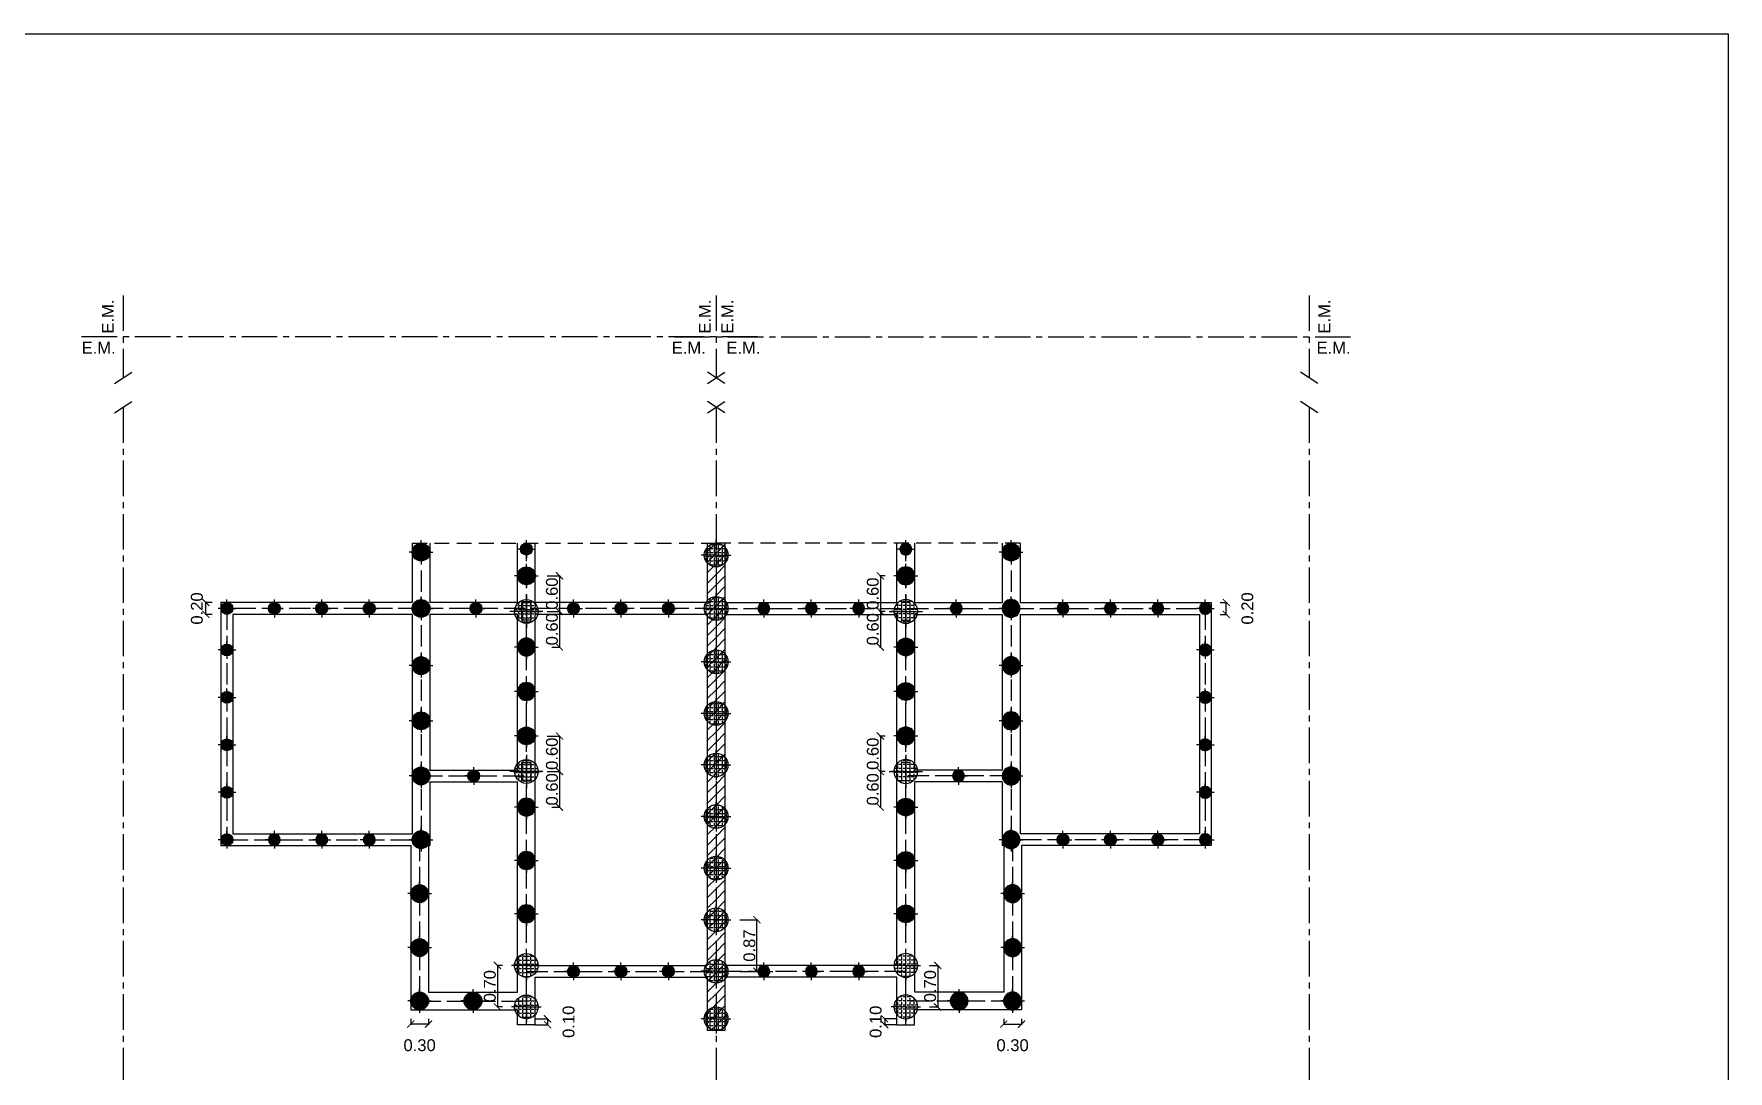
# Model space of a CAD drawing. Header units: millimetres. Extents: x 141 to 456, y -20 to 129.
# Drawn here: x 241.87 to 270.44, y 70.04 to 87.53 of the extents above; entities that cross this region are included whole.
import ezdxf

# ---------------------------------------------------------------- set-up
doc = ezdxf.new("R2010")
doc.units = ezdxf.units.MM
doc.header["$LTSCALE"] = 0.1
doc.header["$MEASUREMENT"] = 0
doc.header["$PDMODE"] = 3
doc.header["$PDSIZE"] = 0.1
for name, pattern in [('ACAD_ISO02W100', [15, 12, -3]), ('ACAD_ISO04W100', [30, 24, -3, 0, -3]), ('TRAZOS2', [0.375, 0.25, -0.125])]:
    doc.linetypes.add(name, pattern=pattern)
doc.layers.get('DEFPOINTS').update_dxf_attribs({"color": 1})
for name, color, linetype in [('11.Ejes', 1, 'ACAD_ISO04W100'), ('armadura', 10, 'Continuous'), ('Cotas', 1, 'Continuous'), ('EJES', 6, 'Continuous'), ('Equipamiento', 7, 'Continuous'), ('Funadciones', 7, 'Continuous'), ('FUNDACIONES-COTAS', 3, 'Continuous'), ('Muros', 7, 'Continuous'), ('POLILINEA SUP', 150, 'Continuous'), ('Textos', 7, 'Continuous'), ('vigas de encadenado', 2, 'Continuous')]:
    doc.layers.add(name, color=color, linetype=linetype)
doc.layers.add('CONT_MURO', color=3, linetype='Continuous', lineweight=0)
doc.layers.add('SOMBRA', color=1, linetype='Continuous', lineweight=0)
doc.styles.add('Arial20', font='arial.ttf', dxfattribs={"height": 0.2})
doc.styles.add('Diego', font='arial.ttf')
doc.dimstyles.new('COTA-1-100', dxfattribs={"dimtxt": 0.2, "dimasz": 0.12, "dimexe": 0.012, "dimexo": 0.15, "dimgap": 0.025, "dimtad": 1, "dimzin": 0, "dimdsep": 46, "dimtxsty": 'Arial20', "dimblk1": 'ARCHTICK', "dimblk2": 'ARCHTICK', "dimsah": 1, "dimcen": 0.09, "dimclrd": 256, "dimclre": 256, "dimclrt": 256, "dimazin": 0, "dimtfac": 1, "dimtofl": 0, "dimtmove": 2, "dimatfit": 3, "dimldrblk": 'ARCHTICK', "dimfxl": 1, "dimtolj": 1, "dimtzin": 0, "dimarcsym": 0})
pattern_1 = [(45, (40.0391, -62.08394), (-0.08838835, 0.08838835), [])]

# ---------------------------------------------------------------- blocks, each defined once
blk = doc.blocks.new('PILOTIN')
at = {"layer": 'Funadciones'}
blk.add_hatch(color=1, dxfattribs=at).paths.add_polyline_path([(231.332, 120.183, 1), (231.132, 120.183, 1)])
at = {"layer": '11.Ejes', "ltscale": 0.5}
for q in [(231.232, 120.333), (231.082, 120.183), (231.382, 120.183), (231.232, 120.033)]:
    blk.add_line((231.232, 120.183), q, dxfattribs=at)
at = {"layer": 'Funadciones', "color": 1}
blk.add_circle((231.232, 120.183), 0.1, dxfattribs=at)
blk = doc.blocks.new('30')
at = {"layer": 'Funadciones', "true_color": 0x25cb67}
h = blk.add_hatch(dxfattribs=at)
h.set_pattern_fill('ANSI31', color=112, scale=0.15, angle=45, style=0)
edge = h.paths.add_edge_path()
edge.add_arc((245.084, 72.759), 0.15, 0, 360)
at = {"layer": '11.Ejes', "color": 112, "ltscale": 0.5, "true_color": 0x25cb67}
for q in [(245.084, 72.959), (244.884, 72.759), (245.284, 72.759), (245.084, 72.559)]:
    blk.add_line((245.084, 72.759), q, dxfattribs=at)
at = {"layer": 'Funadciones', "color": 112, "true_color": 0x25cb67}
blk.add_circle((245.084, 72.759), 0.15, dxfattribs=at)
blk = doc.blocks.new('40')
at = {"layer": 'Funadciones'}
h = blk.add_hatch(dxfattribs=at)
h.set_pattern_fill('ANGLE', color=1, scale=0.25, style=0)
h.set_pattern_definition([(0, (0, 0), (0, 0.06875), [0.05, -0.01875]), (90, (0, 0), (-0.06875, 4e-18), [0.05, -0.01875])])
edge = h.paths.add_edge_path()
edge.add_arc((247.391, 79.356), 0.2, 0, 360)
at = {"layer": '11.Ejes', "color": 1, "ltscale": 0.5}
for q in [(247.391, 79.606), (247.141, 79.356), (247.641, 79.356), (247.391, 79.106)]:
    blk.add_line((247.391, 79.356), q, dxfattribs=at)
at = {"layer": 'Funadciones', "color": 1}
blk.add_circle((247.391, 79.356), 0.2, dxfattribs=at)
blk = doc.blocks.new('_ARCHTICK')
at = {"color": 0, "linetype": 'ByBlock', "const_width": 0.15}
blk.add_lwpolyline([(-0.5, -0.5), (0.5, 0.5)], dxfattribs=at)
blk = doc.blocks.new('*D324')
at = {"layer": 'DEFPOINTS', "color": 0, "transparency": 16777216}
for p in [(256.373, 78.394), (256.143, 77.794), (256.373, 77.794)]:
    blk.add_point(p, dxfattribs=at)
at = {"layer": 'FUNDACIONES-COTAS', "lineweight": -2, "transparency": 16777216}
for p, q in [((256.223, 78.394), (256.131, 78.394)), ((256.143, 78.394), (256.143, 77.794)), ((256.223, 77.794), (256.131, 77.794))]:
    blk.add_line(p, q, dxfattribs=at)
at = {"layer": 'FUNDACIONES-COTAS', "lineweight": -2, "transparency": 16777216, "xscale": 0.12, "yscale": 0.12, "zscale": 0.12}
for p, rotation in [((256.143, 78.394), 90), ((256.143, 77.794), 270)]:
    blk.add_blockref('_ARCHTICK', p, dxfattribs=dict(at, rotation=rotation))
at = {"layer": 'FUNDACIONES-COTAS', "transparency": 16777216, "insert": (256.016, 78.094), "char_height": 0.2, "attachment_point": 5, "rotation": 90, "style": 'Arial20'}
blk.add_mtext('\\A1;0.60', dxfattribs=at)
blk = doc.blocks.new('*D325')
at = {"layer": 'DEFPOINTS', "color": 0, "transparency": 16777216}
for p in [(256.293, 77.794), (256.143, 77.194), (256.293, 77.194)]:
    blk.add_point(p, dxfattribs=at)
at = {"layer": 'FUNDACIONES-COTAS', "lineweight": -2, "transparency": 16777216}
for p, q in [((256.143, 77.794), (256.131, 77.794)), ((256.143, 77.794), (256.143, 77.194)), ((256.143, 77.194), (256.131, 77.194))]:
    blk.add_line(p, q, dxfattribs=at)
at = {"layer": 'FUNDACIONES-COTAS', "lineweight": -2, "transparency": 16777216, "xscale": 0.12, "yscale": 0.12, "zscale": 0.12}
for p, rotation in [((256.143, 77.794), 90), ((256.143, 77.194), 270)]:
    blk.add_blockref('_ARCHTICK', p, dxfattribs=dict(at, rotation=rotation))
at = {"layer": 'FUNDACIONES-COTAS', "transparency": 16777216, "insert": (256.016, 77.494), "char_height": 0.2, "attachment_point": 5, "rotation": 90, "style": 'Arial20'}
blk.add_mtext('\\A1;0.60', dxfattribs=at)
blk = doc.blocks.new('*D326')
at = {"layer": 'DEFPOINTS', "color": 0, "transparency": 16777216}
for p in [(256.373, 75.693), (256.143, 75.094), (256.373, 75.094)]:
    blk.add_point(p, dxfattribs=at)
at = {"layer": 'FUNDACIONES-COTAS', "lineweight": -2, "transparency": 16777216}
for p, q in [((256.223, 75.693), (256.131, 75.693)), ((256.143, 75.693), (256.143, 75.094)), ((256.223, 75.094), (256.131, 75.094))]:
    blk.add_line(p, q, dxfattribs=at)
at = {"layer": 'FUNDACIONES-COTAS', "lineweight": -2, "transparency": 16777216, "xscale": 0.12, "yscale": 0.12, "zscale": 0.12}
for p, rotation in [((256.143, 75.693), 90), ((256.143, 75.094), 270)]:
    blk.add_blockref('_ARCHTICK', p, dxfattribs=dict(at, rotation=rotation))
at = {"layer": 'FUNDACIONES-COTAS', "transparency": 16777216, "insert": (256.016, 75.394), "char_height": 0.2, "attachment_point": 5, "rotation": 90, "style": 'Arial20'}
blk.add_mtext('\\A1;0.60', dxfattribs=at)
blk = doc.blocks.new('*D327')
at = {"layer": 'DEFPOINTS', "color": 0, "transparency": 16777216}
for p in [(256.293, 75.094), (256.143, 74.494), (256.293, 74.494)]:
    blk.add_point(p, dxfattribs=at)
at = {"layer": 'FUNDACIONES-COTAS', "lineweight": -2, "transparency": 16777216}
for p, q in [((256.143, 75.094), (256.131, 75.094)), ((256.143, 75.094), (256.143, 74.494)), ((256.143, 74.494), (256.131, 74.494))]:
    blk.add_line(p, q, dxfattribs=at)
at = {"layer": 'FUNDACIONES-COTAS', "lineweight": -2, "transparency": 16777216, "xscale": 0.12, "yscale": 0.12, "zscale": 0.12}
for p, rotation in [((256.143, 75.094), 90), ((256.143, 74.494), 270)]:
    blk.add_blockref('_ARCHTICK', p, dxfattribs=dict(at, rotation=rotation))
at = {"layer": 'FUNDACIONES-COTAS', "transparency": 16777216, "insert": (256.016, 74.794), "char_height": 0.2, "attachment_point": 5, "rotation": 90, "style": 'Arial20'}
blk.add_mtext('\\A1;0.60', dxfattribs=at)
blk = doc.blocks.new('*D329')
at = {"layer": 'DEFPOINTS', "color": 0, "transparency": 16777216}
for p in [(256.823, 71.824), (256.823, 71.124), (257.11, 71.124)]:
    blk.add_point(p, dxfattribs=at)
at = {"layer": 'FUNDACIONES-COTAS', "lineweight": -2, "transparency": 16777216}
for p, q in [((256.973, 71.824), (257.122, 71.824)), ((257.11, 71.824), (257.11, 71.124)), ((256.973, 71.124), (257.122, 71.124))]:
    blk.add_line(p, q, dxfattribs=at)
at = {"layer": 'FUNDACIONES-COTAS', "lineweight": -2, "transparency": 16777216, "xscale": 0.12, "yscale": 0.12, "zscale": 0.12}
for p, rotation in [((257.11, 71.824), 90), ((257.11, 71.124), 270)]:
    blk.add_blockref('_ARCHTICK', p, dxfattribs=dict(at, rotation=rotation))
at = {"layer": 'FUNDACIONES-COTAS', "transparency": 16777216, "insert": (256.983, 71.474), "char_height": 0.2, "attachment_point": 5, "rotation": 90, "style": 'Arial20'}
blk.add_mtext('\\A1;0.70', dxfattribs=at)
blk = doc.blocks.new('*D330')
at = {"layer": 'DEFPOINTS', "color": 0, "transparency": 16777216}
for p in [(253.623, 72.594), (254.062, 72.594), (253.623, 71.724)]:
    blk.add_point(p, dxfattribs=at)
at = {"layer": 'FUNDACIONES-COTAS', "lineweight": -2, "transparency": 16777216}
for p, q in [((253.773, 72.594), (254.074, 72.594)), ((254.062, 71.724), (254.062, 72.594)), ((253.773, 71.724), (254.074, 71.724))]:
    blk.add_line(p, q, dxfattribs=at)
at = {"layer": 'FUNDACIONES-COTAS', "lineweight": -2, "transparency": 16777216, "xscale": 0.12, "yscale": 0.12, "zscale": 0.12}
for p, rotation in [((254.062, 72.594), 90), ((254.062, 71.724), 270)]:
    blk.add_blockref('_ARCHTICK', p, dxfattribs=dict(at, rotation=rotation))
at = {"layer": 'FUNDACIONES-COTAS', "transparency": 16777216, "insert": (253.935, 72.159), "char_height": 0.2, "attachment_point": 5, "rotation": 90, "style": 'Arial20'}
blk.add_mtext('\\A1;0.87', dxfattribs=at)
blk = doc.blocks.new('*D331')
at = {"layer": 'DEFPOINTS', "color": 0, "transparency": 16777216}
for p in [(256.572, 70.924), (256.216, 70.824), (256.572, 70.824)]:
    blk.add_point(p, dxfattribs=at)
at = {"layer": 'FUNDACIONES-COTAS', "lineweight": -2, "transparency": 16777216}
for p, q in [((256.422, 70.924), (256.204, 70.924)), ((256.216, 70.924), (256.216, 70.824)), ((256.422, 70.824), (256.204, 70.824))]:
    blk.add_line(p, q, dxfattribs=at)
at = {"layer": 'FUNDACIONES-COTAS', "lineweight": -2, "transparency": 16777216, "xscale": 0.12, "yscale": 0.12, "zscale": 0.12}
for p, rotation in [((256.216, 70.924), 90), ((256.216, 70.824), 270)]:
    blk.add_blockref('_ARCHTICK', p, dxfattribs=dict(at, rotation=rotation))
at = {"layer": 'FUNDACIONES-COTAS', "transparency": 16777216, "insert": (256.064, 70.874), "char_height": 0.2, "attachment_point": 5, "rotation": 90, "style": 'Arial20'}
blk.add_mtext('\\A1;0.10', dxfattribs=at)
blk = doc.blocks.new('*D356')
at = {"layer": 'DEFPOINTS', "color": 0, "transparency": 16777216}
for p in [(244.768, 77.944), (245.023, 77.944), (245.023, 77.744)]:
    blk.add_point(p, dxfattribs=at)
at = {"layer": 'FUNDACIONES-COTAS', "lineweight": -2, "transparency": 16777216}
for p, q in [((244.873, 77.944), (244.756, 77.944)), ((244.873, 77.744), (244.756, 77.744)), ((244.768, 77.744), (244.768, 77.944))]:
    blk.add_line(p, q, dxfattribs=at)
at = {"layer": 'FUNDACIONES-COTAS', "lineweight": -2, "transparency": 16777216, "xscale": 0.12, "yscale": 0.12, "zscale": 0.12}
for p, rotation in [((244.768, 77.944), 90), ((244.768, 77.744), 270)]:
    blk.add_blockref('_ARCHTICK', p, dxfattribs=dict(at, rotation=rotation))
at = {"layer": 'FUNDACIONES-COTAS', "transparency": 16777216, "insert": (244.617, 77.844), "char_height": 0.2, "attachment_point": 5, "rotation": 90, "style": 'Arial20'}
blk.add_mtext('\\A1;0.20', dxfattribs=at)
blk = doc.blocks.new('*D357')
at = {"layer": 'DEFPOINTS', "color": 0, "transparency": 16777216}
for p in [(248.223, 71.074), (248.523, 71.074), (248.223, 70.834)]:
    blk.add_point(p, dxfattribs=at)
at = {"layer": 'FUNDACIONES-COTAS', "lineweight": -2, "transparency": 16777216}
for p, q in [((248.223, 70.924), (248.223, 70.822)), ((248.523, 70.924), (248.523, 70.822)), ((248.523, 70.834), (248.223, 70.834))]:
    blk.add_line(p, q, dxfattribs=at)
at = {"layer": 'FUNDACIONES-COTAS', "lineweight": -2, "transparency": 16777216, "xscale": 0.12, "yscale": 0.12, "zscale": 0.12, "rotation": 180}
blk.add_blockref('_ARCHTICK', (248.223, 70.834), dxfattribs=at)
at = {"layer": 'FUNDACIONES-COTAS', "lineweight": -2, "transparency": 16777216, "xscale": 0.12, "yscale": 0.12, "zscale": 0.12}
blk.add_blockref('_ARCHTICK', (248.523, 70.834), dxfattribs=at)
at = {"layer": 'FUNDACIONES-COTAS', "transparency": 16777216, "insert": (248.373, 70.478), "char_height": 0.2, "attachment_point": 5, "style": 'Arial20'}
blk.add_mtext('\\A1;0.30', dxfattribs=at)
blk = doc.blocks.new('*D358')
at = {"layer": 'DEFPOINTS', "color": 0, "transparency": 16777216}
for p in [(261.723, 77.944), (261.723, 77.744), (261.977, 77.944)]:
    blk.add_point(p, dxfattribs=at)
at = {"layer": 'FUNDACIONES-COTAS', "lineweight": -2, "transparency": 16777216}
for p, q in [((261.873, 77.944), (261.989, 77.944)), ((261.873, 77.744), (261.989, 77.744)), ((261.977, 77.744), (261.977, 77.944))]:
    blk.add_line(p, q, dxfattribs=at)
at = {"layer": 'FUNDACIONES-COTAS', "lineweight": -2, "transparency": 16777216, "xscale": 0.12, "yscale": 0.12, "zscale": 0.12}
for p, rotation in [((261.977, 77.944), 90), ((261.977, 77.744), 270)]:
    blk.add_blockref('_ARCHTICK', p, dxfattribs=dict(at, rotation=rotation))
at = {"layer": 'FUNDACIONES-COTAS', "transparency": 16777216, "insert": (262.333, 77.844), "char_height": 0.2, "attachment_point": 5, "rotation": 90, "style": 'Arial20'}
blk.add_mtext('\\A1;0.20', dxfattribs=at)
blk = doc.blocks.new('*D359')
at = {"layer": 'DEFPOINTS', "color": 0, "transparency": 16777216}
for p in [(258.223, 71.074), (258.523, 71.074), (258.523, 70.834)]:
    blk.add_point(p, dxfattribs=at)
at = {"layer": 'FUNDACIONES-COTAS', "lineweight": -2, "transparency": 16777216}
for p, q in [((258.223, 70.924), (258.223, 70.822)), ((258.523, 70.924), (258.523, 70.822)), ((258.223, 70.834), (258.523, 70.834))]:
    blk.add_line(p, q, dxfattribs=at)
at = {"layer": 'FUNDACIONES-COTAS', "lineweight": -2, "transparency": 16777216, "xscale": 0.12, "yscale": 0.12, "zscale": 0.12}
for p, rotation in [((258.223, 70.834), 180.0000000001049), ((258.523, 70.834), 1.048819711759409e-10)]:
    blk.add_blockref('_ARCHTICK', p, dxfattribs=dict(at, rotation=rotation))
at = {"layer": 'FUNDACIONES-COTAS', "transparency": 16777216, "insert": (258.373, 70.478), "char_height": 0.2, "attachment_point": 5, "style": 'Arial20'}
blk.add_mtext('\\A1;0.30', dxfattribs=at)
blk = doc.blocks.new('*D361')
at = {"layer": 'DEFPOINTS', "color": 0, "transparency": 16777216}
for p in [(250.373, 78.394), (250.373, 77.794), (250.732, 77.794)]:
    blk.add_point(p, dxfattribs=at)
at = {"layer": 'FUNDACIONES-COTAS', "lineweight": -2, "transparency": 16777216}
for p, q in [((250.523, 78.394), (250.744, 78.394)), ((250.732, 78.394), (250.732, 77.794)), ((250.523, 77.794), (250.744, 77.794))]:
    blk.add_line(p, q, dxfattribs=at)
at = {"layer": 'FUNDACIONES-COTAS', "lineweight": -2, "transparency": 16777216, "xscale": 0.12, "yscale": 0.12, "zscale": 0.12}
for p, rotation in [((250.732, 78.394), 90), ((250.732, 77.794), 270)]:
    blk.add_blockref('_ARCHTICK', p, dxfattribs=dict(at, rotation=rotation))
at = {"layer": 'FUNDACIONES-COTAS', "transparency": 16777216, "insert": (250.605, 78.094), "char_height": 0.2, "attachment_point": 5, "rotation": 90, "style": 'Arial20'}
blk.add_mtext('\\A1;0.60', dxfattribs=at)
blk = doc.blocks.new('*D362')
at = {"layer": 'DEFPOINTS', "color": 0, "transparency": 16777216}
for p in [(250.453, 77.794), (250.453, 77.194), (250.732, 77.194)]:
    blk.add_point(p, dxfattribs=at)
at = {"layer": 'FUNDACIONES-COTAS', "lineweight": -2, "transparency": 16777216}
for p, q in [((250.603, 77.794), (250.744, 77.794)), ((250.732, 77.794), (250.732, 77.194)), ((250.603, 77.194), (250.744, 77.194))]:
    blk.add_line(p, q, dxfattribs=at)
at = {"layer": 'FUNDACIONES-COTAS', "lineweight": -2, "transparency": 16777216, "xscale": 0.12, "yscale": 0.12, "zscale": 0.12}
for p, rotation in [((250.732, 77.794), 90), ((250.732, 77.194), 270)]:
    blk.add_blockref('_ARCHTICK', p, dxfattribs=dict(at, rotation=rotation))
at = {"layer": 'FUNDACIONES-COTAS', "transparency": 16777216, "insert": (250.605, 77.494), "char_height": 0.2, "attachment_point": 5, "rotation": 90, "style": 'Arial20'}
blk.add_mtext('\\A1;0.60', dxfattribs=at)
blk = doc.blocks.new('*D360')
at = {"layer": 'DEFPOINTS', "color": 0, "transparency": 16777216}
for p in [(250.373, 75.693), (250.373, 75.094), (250.732, 75.094)]:
    blk.add_point(p, dxfattribs=at)
at = {"layer": 'FUNDACIONES-COTAS', "lineweight": -2, "transparency": 16777216}
for p, q in [((250.523, 75.693), (250.744, 75.693)), ((250.732, 75.693), (250.732, 75.094)), ((250.523, 75.094), (250.744, 75.094))]:
    blk.add_line(p, q, dxfattribs=at)
at = {"layer": 'FUNDACIONES-COTAS', "lineweight": -2, "transparency": 16777216, "xscale": 0.12, "yscale": 0.12, "zscale": 0.12}
for p, rotation in [((250.732, 75.693), 90), ((250.732, 75.094), 270)]:
    blk.add_blockref('_ARCHTICK', p, dxfattribs=dict(at, rotation=rotation))
at = {"layer": 'FUNDACIONES-COTAS', "transparency": 16777216, "insert": (250.605, 75.394), "char_height": 0.2, "attachment_point": 5, "rotation": 90, "style": 'Arial20'}
blk.add_mtext('\\A1;0.60', dxfattribs=at)
blk = doc.blocks.new('*D365')
at = {"layer": 'DEFPOINTS', "color": 0, "transparency": 16777216}
for p in [(250.453, 75.094), (250.453, 74.494), (250.732, 74.494)]:
    blk.add_point(p, dxfattribs=at)
at = {"layer": 'FUNDACIONES-COTAS', "lineweight": -2, "transparency": 16777216}
for p, q in [((250.603, 75.094), (250.744, 75.094)), ((250.732, 75.094), (250.732, 74.494)), ((250.603, 74.494), (250.744, 74.494))]:
    blk.add_line(p, q, dxfattribs=at)
at = {"layer": 'FUNDACIONES-COTAS', "lineweight": -2, "transparency": 16777216, "xscale": 0.12, "yscale": 0.12, "zscale": 0.12}
for p, rotation in [((250.732, 75.094), 90), ((250.732, 74.494), 270)]:
    blk.add_blockref('_ARCHTICK', p, dxfattribs=dict(at, rotation=rotation))
at = {"layer": 'FUNDACIONES-COTAS', "transparency": 16777216, "insert": (250.605, 74.794), "char_height": 0.2, "attachment_point": 5, "rotation": 90, "style": 'Arial20'}
blk.add_mtext('\\A1;0.60', dxfattribs=at)
blk = doc.blocks.new('*D363')
at = {"layer": 'DEFPOINTS', "color": 0, "transparency": 16777216}
for p in [(249.923, 71.824), (249.685, 71.124), (249.923, 71.124)]:
    blk.add_point(p, dxfattribs=at)
at = {"layer": 'FUNDACIONES-COTAS', "lineweight": -2, "transparency": 16777216}
for p, q in [((249.773, 71.824), (249.673, 71.824)), ((249.685, 71.824), (249.685, 71.124)), ((249.773, 71.124), (249.673, 71.124))]:
    blk.add_line(p, q, dxfattribs=at)
at = {"layer": 'FUNDACIONES-COTAS', "lineweight": -2, "transparency": 16777216, "xscale": 0.12, "yscale": 0.12, "zscale": 0.12}
for p, rotation in [((249.685, 71.824), 90), ((249.685, 71.124), 270)]:
    blk.add_blockref('_ARCHTICK', p, dxfattribs=dict(at, rotation=rotation))
at = {"layer": 'FUNDACIONES-COTAS', "transparency": 16777216, "insert": (249.558, 71.474), "char_height": 0.2, "attachment_point": 5, "rotation": 90, "style": 'Arial20'}
blk.add_mtext('\\A1;0.70', dxfattribs=at)
blk = doc.blocks.new('*D364')
at = {"layer": 'DEFPOINTS', "color": 0, "transparency": 16777216}
for p in [(250.174, 70.924), (250.174, 70.824), (250.53, 70.824)]:
    blk.add_point(p, dxfattribs=at)
at = {"layer": 'FUNDACIONES-COTAS', "lineweight": -2, "transparency": 16777216}
for p, q in [((250.324, 70.924), (250.542, 70.924)), ((250.53, 70.924), (250.53, 70.824)), ((250.324, 70.824), (250.542, 70.824))]:
    blk.add_line(p, q, dxfattribs=at)
at = {"layer": 'FUNDACIONES-COTAS', "lineweight": -2, "transparency": 16777216, "xscale": 0.12, "yscale": 0.12, "zscale": 0.12}
for p, rotation in [((250.53, 70.924), 90), ((250.53, 70.824), 270)]:
    blk.add_blockref('_ARCHTICK', p, dxfattribs=dict(at, rotation=rotation))
at = {"layer": 'FUNDACIONES-COTAS', "transparency": 16777216, "insert": (250.886, 70.874), "char_height": 0.2, "attachment_point": 5, "rotation": 90, "style": 'Arial20'}
blk.add_mtext('\\A1;0.10', dxfattribs=at)

msp = doc.modelspace()

# ---------------------------------------------------------------- hatches: boundary and pattern name
at = {"layer": 'SOMBRA'}
h = msp.add_hatch(dxfattribs=at)
h.set_pattern_fill('ANSI31', color=256)
h.set_pattern_definition(pattern_1)
h.paths.add_polyline_path([(253.3729, 78.9443), (253.2229, 78.9443), (253.2229, 70.7243), (253.3729, 70.7243)])
h = msp.add_hatch(dxfattribs=at)
h.set_pattern_fill('ANSI31', color=256)
h.set_pattern_definition(pattern_1)
h.paths.add_polyline_path([(253.5229, 78.9443), (253.3729, 78.9443), (253.3729, 70.7243), (253.5229, 70.7243)])

# ---------------------------------------------------------------- linework, layer by layer
for p, q in [((248.3979, 73.9443), (248.3729, 73.9443)), ((258.3479, 73.9443), (258.3729, 73.9443)), ((250.1729, 71.6243), (250.1737, 71.6243)), ((256.5729, 71.6243), (256.5721, 71.6243)), ((253.5229, 70.7243), (253.2229, 70.7243))]:
    msp.add_line(p, q)
at = {"color": 1, "linetype": 'Continuous'}
for points in [[(243.2266, 81.6386), (243.5192, 81.8289)], [(253.2266, 81.6386), (253.5192, 81.8289)], [(253.5192, 81.6386), (253.2266, 81.8289)], [(263.5192, 81.6386), (263.2266, 81.8289)], [(243.2266, 81.1418), (243.5192, 81.3321)], [(253.2266, 81.1418), (253.5192, 81.3321)], [(253.5192, 81.1418), (253.2266, 81.3321)], [(263.5192, 81.1418), (263.2266, 81.3321)]]:
    msp.add_lwpolyline(points, dxfattribs=at)
at = {"layer": 'armadura', "linetype": 'ACAD_ISO02W100', "ltscale": 0.3}
for p, q in [((250.173, 78.0745), (250.1731, 77.5141)), ((256.5728, 78.0745), (256.5727, 77.5141)), ((250.4531, 77.7943), (249.8927, 77.7943)), ((256.2927, 77.7943), (256.8531, 77.7943)), ((250.1733, 75.3745), (250.1734, 74.8141)), ((256.5725, 75.3745), (256.5724, 74.8141)), ((250.4531, 75.0943), (249.8927, 75.0943)), ((256.2927, 75.0943), (256.8531, 75.0943))]:
    msp.add_line(p, q, dxfattribs=at)
for points in [[(250.0979, 77.9443), (250.2479, 77.9443), (250.2479, 77.6443), (250.0979, 77.6443)], [(256.6479, 77.9443), (256.4979, 77.9443), (256.4979, 77.6443), (256.6479, 77.6443)]]:
    msp.add_lwpolyline(points, close=True, dxfattribs=at)
at = {"layer": 'armadura'}
msp.add_lwpolyline([(250.249, 77.9443), (250.0979, 77.9443)], dxfattribs=at)
for points in [[(250.0979, 75.2443), (250.2479, 75.2443), (250.2479, 74.9443), (250.0979, 74.9443)], [(256.6479, 75.2443), (256.4979, 75.2443), (256.4979, 74.9443), (256.6479, 74.9443)]]:
    msp.add_lwpolyline(points, close=True, dxfattribs=at)
at = {"layer": 'CONT_MURO'}
for p, q in [((250.0979, 71.8243), (250.0729, 71.8243)), ((256.6479, 71.8243), (256.6729, 71.8243))]:
    msp.add_line(p, q, dxfattribs=at)
msp.add_lwpolyline([(256.4968, 77.9443), (256.6479, 77.9443)], dxfattribs=at)
at = {"layer": 'Cotas', "linetype": 'TRAZOS2', "ltscale": 10}
for p in [(248.2479, 78.9443), (253.5229, 78.9443), (258.4979, 78.9443)]:
    msp.add_line(p, (253.3729, 78.9443), dxfattribs=at)
at = {"layer": 'EJES', "linetype": 'ACAD_ISO04W100', "ltscale": 0.25}
for p, q in [((243.3729, 83.1243), (243.3729, 81.7338)), ((253.3729, 83.1243), (253.3729, 81.7338)), ((263.3729, 83.1243), (263.3729, 81.7338)), ((254.0729, 82.4243), (242.6729, 82.4243)), ((252.6729, 82.4243), (264.0729, 82.4243)), ((243.3729, 81.237), (243.3729, 64.7243)), ((253.3729, 81.237), (253.3729, 64.7243)), ((253.3729, 81.237), (253.3729, 64.7243)), ((263.3729, 81.237), (263.3729, 64.7243))]:
    msp.add_line(p, q, dxfattribs=at)
at = {"layer": 'EJES', "color": 1, "linetype": 'ACAD_ISO04W100', "ltscale": 0.25}
msp.add_line((253.3729, 83.1243), (253.3729, 81.7338), dxfattribs=at)
at = {"layer": 'EJES'}
msp.add_lwpolyline([(236.3062, 87.5337), (270.4396, 87.5337), (270.4396, 57.0774), (236.3062, 57.0774)], close=True, dxfattribs=at)
at = {"layer": 'Equipamiento', "color": 2}
msp.add_line((253.3729, 79.1443), (253.3729, 78.9443), dxfattribs=at)
at = {"layer": 'Muros', "color": 5}
msp.add_line((253.5229, 78.9443), (253.5229, 77.9443), dxfattribs=at)
at = {"layer": 'POLILINEA SUP', "linetype": 'ACAD_ISO02W100', "ltscale": 0.3}
for p, q in [((248.3979, 78.9443), (248.3979, 73.9443)), ((250.1738, 70.8243), (250.1729, 78.9443)), ((256.572, 70.8243), (256.5729, 78.9443)), ((258.3479, 78.9443), (258.3479, 73.9443)), ((248.3979, 75.0196), (250.1734, 75.0196)), ((258.3479, 75.0196), (256.5725, 75.0196)), ((250.1737, 71.7244), (253.3729, 71.7243)), ((256.5721, 71.7244), (253.3729, 71.7243)), ((248.3729, 71.2243), (250.1729, 71.2243)), ((258.3729, 71.2243), (256.5729, 71.2243))]:
    msp.add_line(p, q, dxfattribs=at)
for points in [[(253.3729, 77.8443), (248.3729, 77.8443), (245.1229, 77.8443), (245.1229, 73.9443), (248.3729, 73.9443), (248.3729, 71.2243)], [(253.3729, 77.8443), (258.3729, 77.8443), (261.6229, 77.8443), (261.6229, 73.9443), (258.3729, 73.9443), (258.3729, 71.2243)]]:
    msp.add_lwpolyline(points, dxfattribs=at)
at = {"layer": 'vigas de encadenado'}
for p, q in [((248.2479, 78.9443), (248.2479, 77.9443)), ((248.5479, 78.9443), (248.5479, 77.9443)), ((250.0229, 77.9443), (250.0229, 78.9443)), ((250.3229, 77.9443), (250.3229, 78.9443)), ((253.2229, 78.9443), (253.2229, 77.9443)), ((253.5229, 78.9443), (253.5229, 70.7243)), ((256.4229, 77.9443), (256.4229, 78.9443)), ((256.7229, 77.9443), (256.7229, 78.9443)), ((258.1979, 78.9443), (258.1979, 77.9443)), ((258.4979, 78.9443), (258.4979, 77.9443)), ((248.2479, 77.7443), (248.2479, 74.0443)), ((248.5479, 77.7443), (248.5479, 75.1193)), ((250.0229, 75.1193), (250.0229, 77.7443)), ((250.3229, 71.8243), (250.3229, 77.7443)), ((253.2229, 77.7443), (253.2229, 71.8243)), ((256.4229, 71.8243), (256.4229, 77.7443)), ((256.7229, 75.1193), (256.7229, 77.7443)), ((258.1979, 77.7443), (258.1979, 75.1193)), ((258.4979, 77.7443), (258.4979, 74.0443)), ((248.5479, 75.1193), (250.0229, 75.1193)), ((248.5479, 74.9193), (250.0229, 74.9193)), ((248.5479, 74.9193), (248.5479, 73.8443)), ((250.0229, 71.3743), (250.0229, 74.9193)), ((258.1979, 75.1193), (256.7229, 75.1193)), ((256.7229, 71.3743), (256.7229, 74.9193)), ((258.1979, 74.9193), (256.7229, 74.9193)), ((258.1979, 74.9193), (258.1979, 73.8443)), ((248.5229, 73.8443), (248.5479, 73.8443)), ((258.2229, 73.8443), (258.1979, 73.8443)), ((250.1729, 71.8243), (253.2229, 71.8243)), ((256.5729, 71.8243), (253.5229, 71.8243)), ((250.3229, 70.8243), (250.3229, 71.6243)), ((250.3229, 71.6243), (253.2229, 71.6243)), ((253.2229, 71.6243), (253.2229, 70.7243)), ((256.4229, 71.6243), (253.5229, 71.6243)), ((256.4229, 70.8243), (256.4229, 71.6243)), ((248.5229, 71.3743), (250.0229, 71.3743)), ((258.2229, 71.3743), (256.7229, 71.3743)), ((248.2229, 71.0743), (250.0248, 71.0743)), ((250.0248, 70.8243), (250.0248, 71.0743)), ((258.5229, 71.0743), (256.721, 71.0743)), ((256.721, 70.8243), (256.721, 71.0743)), ((250.3229, 70.8243), (250.0248, 70.8243)), ((256.4229, 70.8243), (256.721, 70.8243))]:
    msp.add_line(p, q, dxfattribs=at)
for points in [[(248.2479, 77.9443), (245.0229, 77.9443), (245.0229, 73.8443), (248.2229, 73.8443)], [(248.2479, 77.7443), (245.2229, 77.7443), (245.2229, 74.0443), (248.2479, 74.0443)], [(250.0229, 77.9443), (248.5479, 77.9443)], [(250.0229, 77.7443), (248.5479, 77.7443)], [(253.2229, 77.9443), (250.3229, 77.9443)], [(253.2229, 77.7443), (250.3229, 77.7443)], [(253.5229, 77.9443), (256.4229, 77.9443)], [(253.5229, 77.7443), (256.4229, 77.7443)], [(256.7229, 77.9443), (258.1979, 77.9443)], [(256.7229, 77.7443), (258.1979, 77.7443)], [(258.4979, 77.9443), (261.7229, 77.9443), (261.7229, 73.8443), (258.5229, 73.8443)], [(258.4979, 77.7443), (261.5229, 77.7443), (261.5229, 74.0443), (258.4979, 74.0443)], [(248.2229, 73.8443), (248.2229, 71.0743)], [(248.5229, 73.8443), (248.5229, 71.3743)], [(258.2229, 73.8443), (258.2229, 71.3743)], [(258.5229, 73.8443), (258.5229, 71.0743)]]:
    msp.add_lwpolyline(points, dxfattribs=at)

# ---------------------------------------------------------------- block references
for name, p in [('30', (3.3143, 6.0356)), ('40', (5.9822, -0.6112)), ('30', (13.2643, 6.0356)), ('30', (5.0894, 5.6356)), ('30', (3.3144, 5.0856)), ('40', (2.7822, -1.5612)), ('40', (5.9822, -1.5112)), ('40', (5.9822, -2.4112)), ('30', (3.3144, 4.1206)), ('40', (5.9822, -3.2812)), ('30', (3.3144, 3.1906)), ('30', (5.0894, 2.9356)), ('40', (5.9822, -4.1512)), ('30', (3.3144, 2.2606)), ('40', (2.7822, -4.2612)), ('40', (5.9822, -5.0212)), ('30', (3.3144, 1.1856)), ('40', (5.9822, -5.8912)), ('30', (3.2894, 0.2756)), ('40', (5.9822, -6.7612)), ('30', (3.2894, -0.6344)), ('40', (2.7822, -7.5312)), ('40', (5.9822, -7.6312)), ('30', (3.2894, -1.5344)), ('30', (4.1894, -1.5344)), ('40', (2.7822, -8.2312)), ('40', (5.9822, -8.4312))]:
    msp.add_blockref(name, p)
at = {"xscale": -1}
for name, p, rotation in [('30', (501.6565, 5.6356), 1.446842645691504e-11), ('40', (503.9636, -1.5612), 1.446842645691504e-11), ('30', (503.4315, 5.0856), 1.446842645691504e-11), ('30', (5.0894, 149.9531), 180), ('30', (503.4315, 4.1206), 1.446842645691504e-11), ('30', (5.0894, 149.2031), 180), ('30', (503.4315, 3.1906), 1.446842645691504e-11), ('30', (501.6565, 2.9356), 1.446842645691504e-11), ('40', (503.9636, -4.2612), 1.446842645691504e-11), ('30', (503.4315, 2.2606), 1.446842645691504e-11), ('30', (5.0894, 147.2531), 180), ('30', (5.0894, 146.3531), 180), ('30', (503.4565, 0.2756), 1.446842645691504e-11), ('30', (5.0894, 145.4531), 180), ('30', (503.4565, -0.6344), 1.446842645691504e-11), ('40', (503.9636, -7.5312), 1.446842645691504e-11), ('40', (503.9636, -8.2312), 1.446842645691504e-11), ('30', (502.5565, -1.5344), 1.446842645691504e-11), ('30', (503.4565, -1.5344), 1.446842645691504e-11)]:
    msp.add_blockref(name, p, dxfattribs=dict(at, rotation=rotation))
at = {"rotation": 180.0000000000145}
for p in [(501.6565, 149.9531), (501.6565, 149.2031), (501.6565, 147.2531), (501.6565, 146.3531), (501.6565, 145.4531)]:
    msp.add_blockref('30', p, dxfattribs=at)
at = {"xscale": -1}
msp.add_blockref('30', (503.4315, 1.1856), dxfattribs=at)
at = {"layer": 'POLILINEA SUP'}
for p in [(18.9409, -41.3387), (13.8909, -42.3387), (14.6909, -42.3387), (15.4909, -42.3387), (16.2909, -42.3387), (18.0909, -42.3387), (19.7358, -42.3386), (20.5358, -42.3386), (21.3358, -42.3386), (13.8909, -43.0387), (13.8909, -43.8387), (13.8909, -44.6387), (18.0534, -45.1637), (13.8909, -45.4387), (13.8909, -46.2387), (19.7358, -48.4587), (20.5358, -48.4587), (21.3358, -48.4587)]:
    msp.add_blockref('PILOTIN', p, dxfattribs=at)
at = {"layer": 'POLILINEA SUP', "xscale": -1}
for p, rotation in [((487.8049, -41.3387), 1.446842645691504e-11), ((485.41, -42.3386), 1.446842645691504e-11), ((486.21, -42.3386), 1.446842645691504e-11), ((487.01, -42.3386), 1.446842645691504e-11), ((488.6549, -42.3387), 1.446842645691504e-11), ((490.4549, -42.3387), 1.446842645691504e-11), ((491.2549, -42.3387), 1.446842645691504e-11), ((492.0549, -42.3387), 1.446842645691504e-11), ((492.8549, -42.3387), 1.446842645691504e-11), ((492.8549, -43.0387), 1.446842645691504e-11), ((492.8549, -43.8387), 1.446842645691504e-11), ((492.8549, -44.6387), 1.446842645691504e-11), ((488.6924, -45.1637), 1.446842645691504e-11), ((492.8549, -45.4387), 1.446842645691504e-11), ((14.6909, 194.1274), 180), ((15.4909, 194.1274), 180), ((16.2909, 194.1274), 180), ((492.8549, -46.2387), 1.446842645691504e-11), ((485.41, -48.4587), 1.446842645691504e-11), ((486.21, -48.4587), 1.446842645691504e-11), ((487.01, -48.4587), 1.446842645691504e-11)]:
    msp.add_blockref('PILOTIN', p, dxfattribs=dict(at, rotation=rotation))
at = {"layer": 'POLILINEA SUP', "rotation": 180.0000000000145}
for p in [(490.4549, 194.1274), (491.2549, 194.1274), (492.0549, 194.1274)]:
    msp.add_blockref('PILOTIN', p, dxfattribs=at)

# ---------------------------------------------------------------- texts
at = {"layer": 'Textos', "color": 2, "char_height": 0.2, "width": 0.738387, "rotation": 90, "style": 'Diego'}
for insert, attachment_point in [((243.0155, 83.0541), 3), ((253.2827, 83.0532), 9), ((253.4631, 83.0532), 3), ((263.7304, 83.0541), 9)]:
    msp.add_mtext('E.M.', dxfattribs=dict(at, insert=insert, attachment_point=attachment_point))
at = {"layer": 'Textos', "color": 2, "char_height": 0.2, "width": 0.738387, "style": 'Diego'}
for insert, attachment_point in [((242.6728, 82.1406), 7), ((253.1992, 82.1406), 9), ((253.5466, 82.1406), 7), ((264.073, 82.1406), 9)]:
    msp.add_mtext('E.M.', dxfattribs=dict(at, insert=insert, attachment_point=attachment_point))

# ---------------------------------------------------------------- dimensions: what is measured, and where the dimension line sits
at = {"layer": 'FUNDACIONES-COTAS'}
for base, p1, p2, angle, picture, middle in [((250.7325, 77.7943), (250.3729, 78.3943), (250.3729, 77.7943), 90, '*D361', (250.6054, 78.0943)), ((256.143, 77.7943), (256.3729, 78.3943), (256.3729, 77.7943), 90, '*D324', (256.0158, 78.0943)), ((244.7684, 77.9443), (245.0229, 77.7443), (245.0229, 77.9443), 90, '*D356', (244.6168, 77.8443)), ((261.9774, 77.9443), (261.7229, 77.7443), (261.7229, 77.9443), 90, '*D358', (262.3333, 77.8443)), ((250.7325, 77.1943), (250.4531, 77.7943), (250.4531, 77.1943), 90, '*D362', (250.6054, 77.4943)), ((256.143, 77.1943), (256.2927, 77.7943), (256.2927, 77.1943), 90, '*D325', (256.0158, 77.4943)), ((250.7325, 75.0943), (250.3729, 75.6929), (250.3729, 75.0943), 90, '*D360', (250.6054, 75.3936)), ((256.143, 75.0943), (256.3729, 75.6929), (256.3729, 75.0943), 90, '*D326', (256.0158, 75.3936)), ((250.7325, 74.4943), (250.4531, 75.0943), (250.4531, 74.4943), 90, '*D365', (250.6054, 74.7943)), ((256.143, 74.4943), (256.2927, 75.0943), (256.2927, 74.4943), 90, '*D327', (256.0158, 74.7943)), ((254.062, 72.5943), (253.6229, 71.7243), (253.6229, 72.5943), 90, '*D330', (253.9349, 72.1593)), ((249.6854, 71.1243), (249.9229, 71.8243), (249.9229, 71.1243), 90, '*D363', (249.5583, 71.4743)), ((257.1104, 71.1243), (256.8229, 71.8243), (256.8229, 71.1243), 90, '*D329', (256.9833, 71.4743)), ((250.5301, 70.8243), (250.1738, 70.9243), (250.1738, 70.8243), 90, '*D364', (250.886, 70.8743)), ((256.2157, 70.8243), (256.572, 70.9243), (256.572, 70.8243), 90, '*D331', (256.0641, 70.8743)), ((258.5229, 70.8339), (258.2229, 71.0743), (258.5229, 71.0743), 180, '*D359', (258.3729, 70.4779))]:
    dim = msp.add_linear_dim(base=base, p1=p1, p2=p2, angle=angle, dimstyle='COTA-1-100', dxfattribs=at)
    dim.commit()
    dim.dimension.update_dxf_attribs({"geometry": picture, "text_midpoint": middle})
dim = msp.add_linear_dim(base=(248.2229, 70.8339), p1=(248.5229, 71.0743), p2=(248.2229, 71.0743), dimstyle='COTA-1-100', dxfattribs=at)
dim.commit()
dim.dimension.update_dxf_attribs({"geometry": '*D357', "text_midpoint": (248.3729, 70.4779)})

doc.saveas('drawing.dxf')
